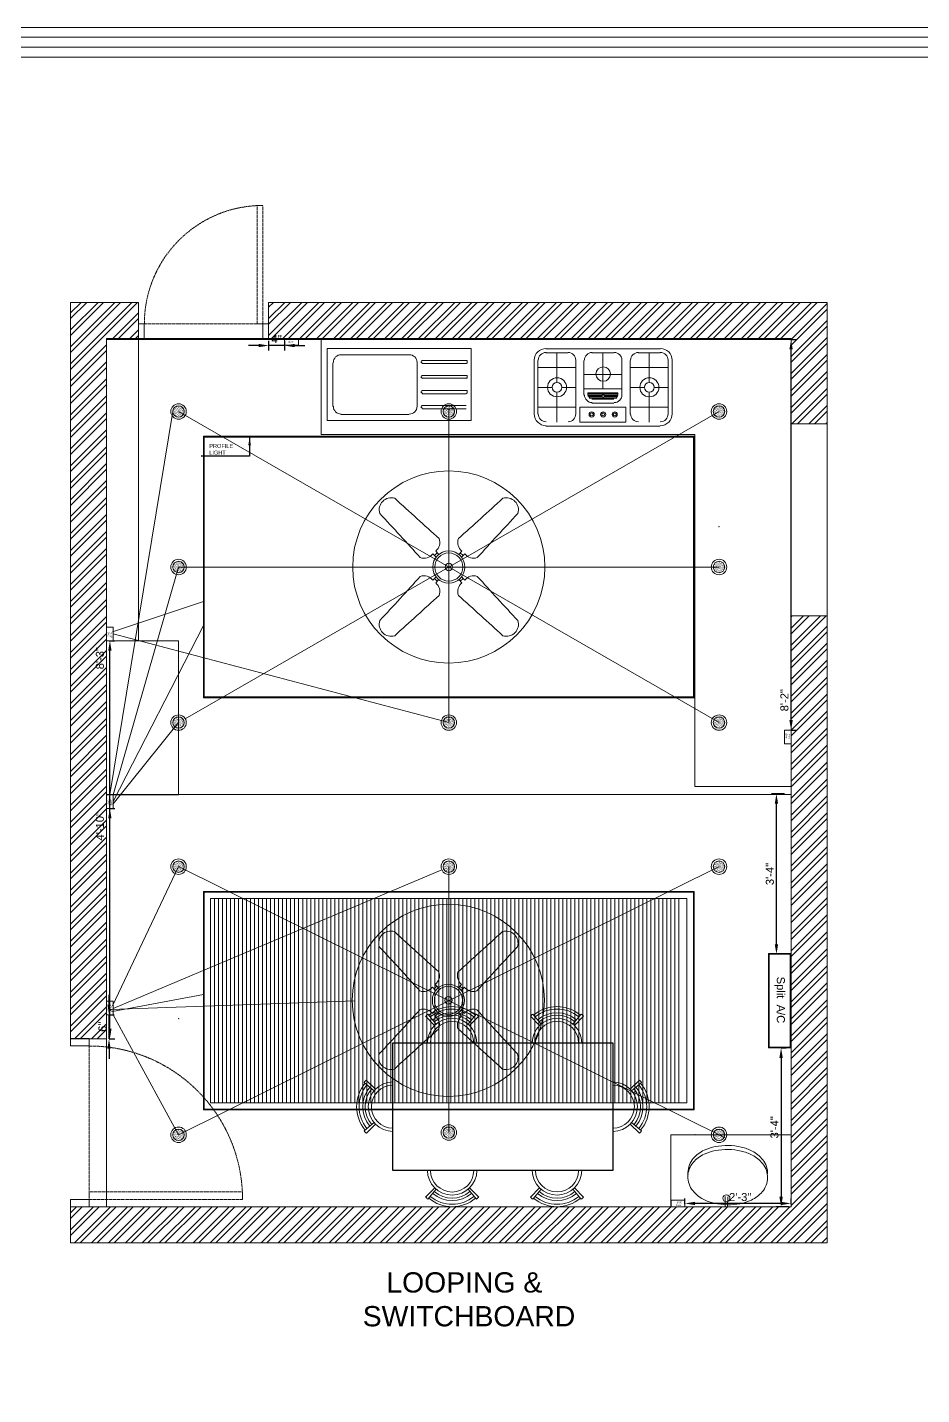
# Model space of a CAD drawing. Header units: inches. Extents: x 213 to 17763, y -4830 to 1802.
# Drawn here: x 7351.2 to 7574.6, y -1050.2 to -708.5 of the extents above; entities that cross this region are included whole.
import ezdxf

# ---------------------------------------------------------------- set-up
doc = ezdxf.new("R2010")
doc.units = ezdxf.units.IN
doc.header["$MEASUREMENT"] = 0
for name, pattern in [('ACAD_ISO02W100', [15, 12, -3]), ('AUDIT_D_060311083008-3', [0]), ('DASHED2', [0.375, 0.25, -0.125]), ('HIDDEN', [0.375, 0.25, -0.125])]:
    doc.linetypes.add(name, pattern=pattern)
for name, color, linetype in [('.', 30, 'Continuous'), ('A-DOOR', 251, 'AUDIT_D_060311083008-3'), ('A-Door-Frame', 1, 'Continuous'), ('A-Door-Swing', 8, 'HIDDEN'), ('COLUMN', 1, 'Continuous'), ('furn', 28, 'Continuous'), ('PDF2_0', 7, 'Continuous'), ('PDF3_Text', 1, 'Continuous'), ('SAN-FIX', 1, 'Continuous')]:
    doc.layers.add(name, color=color, linetype=linetype)
doc.layers.add('a_MUEBLE', color=3, linetype='Continuous', lineweight=5)
doc.layers.add('ROD', color=7, linetype='Continuous', lineweight=9)
for name, color, linetype, true_color in [('PDF2_MK. KITCHEN ESSENTAILS', 7, 'Continuous', 0x767676), ('PDF_Furniture', 7, 'Continuous', 0xdd8a6d), ('PDF_SANITARY', 7, 'Continuous', 0x7f7f7f)]:
    doc.layers.add(name, color=color, linetype=linetype, true_color=true_color)
doc.styles.add('Arial', font='arial.ttf', dxfattribs={"height": 10})
doc.styles.add('PDF Arial', font='arial.ttf')
doc.styles.get("Standard").update_dxf_attribs({"font": 'arial.ttf'})
doc.dimstyles.new('DETAIL DIM', dxfattribs={"dimtxt": 2, "dimasz": 2, "dimexe": 2, "dimexo": 2, "dimgap": 0, "dimtad": 0, "dimdec": 0, "dimzin": 0, "dimdsep": 46, "dimlunit": 4, "dimtxsty": 'Arial', "dimcen": 2, "dimse1": 1, "dimse2": 1, "dimclrt": 1, "dimadec": 0, "dimazin": 0, "dimtfac": 1, "dimtdec": 0, "dimtofl": 0, "dimtmove": 0, "dimatfit": 3, "dimfxl": 2, "dimfrac": 2, "dimtolj": 1, "dimtzin": 0, "dimarcsym": 1})
doc.dimstyles.new('ISO-25', dxfattribs={"dimtxt": 4.5, "dimasz": 2.5, "dimexe": 1.25, "dimexo": 0.625, "dimtad": 1, "dimdec": 0, "dimlunit": 4, "dimtxsty": 'Standard', "dimcen": 2.5, "dimadec": 0, "dimazin": 0, "dimtfac": 1, "dimtdec": 0, "dimtmove": 0, "dimatfit": 3, "dimfxl": 1, "dimarcsym": 0})

# ---------------------------------------------------------------- blocks, each defined once
blk = doc.blocks.new('*U34')
at = {"layer": 'A-Door-Frame', "lineweight": 5}
for p, q in [((0, -100), (0, 0)), ((900, -100), (900, 0))]:
    blk.add_line(p, q, dxfattribs=at)
for points in [[(0, -100), (40, -100), (40, 0), (0, 0)], [(900, -100), (860, -100), (860, 0), (900, 0)]]:
    blk.add_lwpolyline(points, dxfattribs=at)
at = {"layer": 'A-Door-Swing', "linetype": 'DASHED2', "lineweight": 5}
blk.add_line((47.3, 0), (867.3, 0), dxfattribs=at)
blk.add_lwpolyline([(40, 0), (40, 820), (80, 820), (80, 0)], close=True, dxfattribs=at)
blk.add_arc((40, 0), 820, 360, 90, dxfattribs=at)
blk = doc.blocks.new('FDFDF')
at = {"color": 0}
blk.add_lwpolyline([(264875.26, 829072.57), (264875.26, 829011.8), (264840.01, 829011.8), (264840.01, 829072.57)], close=True, dxfattribs=at)
at = {"layer": 'a_MUEBLE', "color": 0, "lineweight": 20}
for p, q in [((264852.81, 829077.4), (264850.27, 829079.94)), ((264853.25, 829077.8), (264850.94, 829080.55)), ((264862.03, 829077.8), (264864.33, 829080.55)), ((264862.47, 829077.4), (264865, 829079.93)), ((264834.77, 829061.54), (264832.03, 829063.85)), ((264835.18, 829061.98), (264832.64, 829064.52)), ((264880.09, 829061.98), (264882.63, 829064.52)), ((264880.5, 829061.54), (264883.24, 829063.85)), ((264834.78, 829052.76), (264832.03, 829050.46)), ((264835.18, 829052.32), (264832.64, 829049.79)), ((264880.09, 829052.32), (264882.63, 829049.79)), ((264880.49, 829052.76), (264883.24, 829050.46)), ((264834.77, 829032.55), (264832.03, 829034.85)), ((264835.18, 829032.99), (264832.64, 829035.52)), ((264880.09, 829032.99), (264882.63, 829035.52)), ((264880.5, 829032.55), (264883.24, 829034.85)), ((264834.78, 829023.77), (264832.03, 829021.46)), ((264835.18, 829023.33), (264832.64, 829020.79)), ((264880.09, 829023.33), (264882.63, 829020.79)), ((264880.49, 829023.77), (264883.24, 829021.46)), ((264852.81, 829006.97), (264850.27, 829004.43)), ((264853.25, 829006.57), (264850.94, 829003.82)), ((264862.03, 829006.57), (264864.33, 829003.82)), ((264862.47, 829006.97), (264865, 829004.44))]:
    blk.add_line(p, q, dxfattribs=at)
for centre, radius, start, end in [((264857.63, 829072.57), 10.07, 49.9841, 129.9841), ((264857.63, 829072.57), 9.39, 49.9841, 129.9841), ((264857.63, 829072.57), 10.42, 129.9841, 134.9841), ((264857.63, 829072.57), 6.83, 359.9841, 179.9841), ((264857.63, 829072.57), 5.98, 359.9841, 179.9841), ((264857.63, 829072.57), 8.37, 49.9841, 129.9841), ((264857.63, 829072.57), 7.68, 49.9841, 129.9841), ((264857.63, 829072.57), 10.42, 44.9841, 49.9841), ((264840.01, 829057.16), 10.07, 140.0159, 220.0159), ((264840.01, 829057.16), 9.39, 140.0159, 220.0159), ((264840.01, 829057.16), 8.37, 140.0159, 220.0159), ((264840.01, 829057.16), 10.42, 135.0159, 140.0159), ((264840.01, 829057.16), 6.83, 90.0159, 270.0159), ((264840.01, 829057.16), 5.98, 90.0159, 270.0159), ((264875.26, 829057.16), 6.83, 269.9841, 89.9841), ((264875.26, 829057.16), 5.98, 269.9841, 89.9841), ((264875.26, 829057.16), 8.37, 319.9841, 39.9841), ((264875.26, 829057.16), 9.39, 319.9841, 39.9841), ((264875.26, 829057.16), 10.42, 39.9841, 44.9841), ((264875.26, 829057.16), 10.07, 319.9841, 39.9841), ((264840.01, 829057.16), 7.68, 140.0159, 220.0159), ((264875.26, 829057.16), 7.68, 319.9841, 39.9841), ((264840.01, 829057.16), 10.42, 220.0159, 225.0159), ((264875.26, 829057.16), 10.42, 314.9841, 319.9841), ((264840.01, 829028.16), 10.07, 140.0159, 220.0159), ((264840.01, 829028.16), 9.39, 140.0159, 220.0159), ((264840.01, 829028.16), 8.37, 140.0159, 220.0159), ((264840.01, 829028.16), 10.42, 135.0159, 140.0159), ((264840.01, 829028.16), 7.68, 140.0159, 220.0159), ((264840.01, 829028.16), 6.83, 90.0159, 270.0159), ((264840.01, 829028.16), 5.98, 90.0159, 270.0159), ((264875.26, 829028.16), 6.83, 269.9841, 89.9841), ((264875.26, 829028.16), 5.98, 269.9841, 89.9841), ((264875.26, 829028.16), 7.68, 319.9841, 39.9841), ((264875.26, 829028.16), 8.37, 319.9841, 39.9841), ((264875.26, 829028.16), 9.39, 319.9841, 39.9841), ((264875.26, 829028.16), 10.42, 39.9841, 44.9841), ((264875.26, 829028.16), 10.07, 319.9841, 39.9841), ((264840.01, 829028.16), 10.42, 220.0159, 225.0159), ((264875.26, 829028.16), 10.42, 314.9841, 319.9841), ((264857.63, 829011.8), 6.83, 180.0159, 0.0159), ((264857.63, 829011.8), 5.98, 180.0159, 0.0159), ((264857.63, 829011.8), 7.68, 230.0159, 310.0159), ((264857.63, 829011.8), 10.42, 225.0159, 230.0159), ((264857.63, 829011.8), 10.07, 230.0159, 310.0159), ((264857.63, 829011.8), 9.39, 230.0159, 310.0159), ((264857.63, 829011.8), 8.37, 230.0159, 310.0159), ((264857.63, 829011.8), 10.42, 310.0159, 315.0159)]:
    blk.add_arc(centre, radius, start, end, dxfattribs=at)
blk = doc.blocks.new('9iuygtfdx')
at = {"layer": 'PDF_SANITARY', "color": 254, "lineweight": 5}
for points in [[(8804.29, 1162.93), (8775.75, 1162.93)], [(8781.23, 1161.93), (8775.75, 1161.93)], [(8778.49, 1161.93), (8778.49, 1154.58)], [(8792.76, 1161.93), (8787.28, 1161.93)], [(8790.02, 1161.93), (8790.02, 1152.99)], [(8804.29, 1161.93), (8798.81, 1161.93)], [(8801.55, 1161.93), (8801.55, 1154.58)], [(8772.87, 1160.05), (8772.87, 1146.65)], [(8773.73, 1160.05), (8773.73, 1146.65)], [(8783.24, 1158.32), (8773.73, 1158.32)], [(8783.24, 1160.05), (8783.24, 1146.65)], [(8785.26, 1160.05), (8785.26, 1151.4)], [(8794.77, 1160.05), (8794.77, 1151.4)], [(8796.79, 1160.05), (8796.79, 1146.65)], [(8796.79, 1158.32), (8806.3, 1158.32)], [(8806.3, 1160.05), (8806.3, 1146.65)], [(8807.31, 1160.05), (8807.31, 1146.65)], [(8794.77, 1156.59), (8785.26, 1156.59)], [(8773.73, 1153.28), (8777.34, 1153.28)], [(8778.49, 1152.13), (8778.49, 1144.63)], [(8779.79, 1153.28), (8783.24, 1153.28)], [(8794.77, 1152.99), (8785.26, 1152.99)], [(8793.77, 1151.69), (8786.27, 1151.69)], [(8800.4, 1153.28), (8796.79, 1153.28)], [(8801.55, 1152.13), (8801.55, 1144.63)], [(8806.3, 1153.28), (8802.7, 1153.28)], [(8783.24, 1148.38), (8773.73, 1148.38)], [(8789.73, 1151.12), (8786.27, 1151.12)], [(8789.73, 1150.97), (8786.42, 1150.97)], [(8793.48, 1150.68), (8786.56, 1150.68)], [(8792.76, 1150.4), (8787.28, 1150.4)], [(8792.76, 1149.39), (8787.28, 1149.39)], [(8793.77, 1151.12), (8790.45, 1151.12)], [(8793.62, 1150.97), (8790.45, 1150.97)], [(8796.79, 1148.38), (8806.3, 1148.38)], [(8804.29, 1143.62), (8775.75, 1143.62)]]:
    blk.add_lwpolyline(points, dxfattribs=at)
for points in [[(8786.27, 1151.98), (8793.77, 1151.98), (8793.77, 1151.4), (8786.27, 1151.4)], [(8784.25, 1144.63), (8795.78, 1144.63), (8795.78, 1148.38), (8784.25, 1148.38)]]:
    blk.add_lwpolyline(points, close=True, dxfattribs=at)
for centre, radius in [((8790.09, 1156.67), 1.8), ((8778.56, 1153.35), 2.38), ((8801.62, 1153.35), 2.38), ((8778.56, 1153.35), 1.23), ((8790.09, 1151.19), 0.36), ((8801.62, 1153.35), 1.23), ((8787.21, 1146.58), 0.649), ((8787.21, 1146.58), 0.36), ((8790.09, 1146.58), 0.649), ((8790.09, 1146.58), 0.36), ((8792.97, 1146.58), 0.649), ((8792.97, 1146.58), 0.36)]:
    blk.add_circle(centre, radius, dxfattribs=at)
for centre, radius, start, end in [((8775.82, 1160.12), 2.95, 90, 180), ((8775.82, 1160.12), 1.95, 90, 180), ((8781.3, 1160.12), 1.95, 0, 90), ((8787.35, 1160.12), 1.95, 90, 180), ((8792.83, 1160.12), 1.95, 0, 90), ((8798.88, 1160.12), 1.95, 90, 180), ((8804.36, 1160.12), 2.95, 360, 90), ((8804.36, 1160.12), 1.95, 0, 90), ((8787.35, 1151.48), 1.95, 180, 270), ((8787.35, 1151.48), 0.937, 180, 270), ((8792.83, 1151.48), 0.937, 270, 360), ((8792.83, 1151.48), 1.95, 270, 360), ((8775.82, 1146.72), 2.95, 180, 270), ((8775.82, 1146.72), 1.95, 180, 270), ((8781.3, 1146.72), 1.95, 270, 360), ((8798.88, 1146.72), 1.95, 180, 270), ((8804.36, 1146.72), 2.95, 270, 0), ((8804.36, 1146.72), 1.95, 270, 360)]:
    blk.add_arc(centre, radius, start, end, dxfattribs=at)
blk = doc.blocks.new('3')
at = {"color": 18, "lineweight": 5, "true_color": 0x000000}
for p, q in [((3389.2, -1076.4), (3365.8, -1052.9)), ((3397.8, -1044.8), (3377.7, -1064.9)), ((3386.6, -1033.2), (3409, -1056.5)), ((3571.3, -1033.2), (3549, -1056.5)), ((3560.1, -1044.8), (3580.2, -1064.9)), ((3568.7, -1076.4), (3592.1, -1052.9)), ((3389.2, -1214.6), (3365.8, -1238)), ((3397.8, -1246.1), (3377.7, -1226.1)), ((3386.6, -1257.8), (3409, -1234.5)), ((3571.3, -1257.8), (3549, -1234.5)), ((3560.1, -1246.1), (3580.2, -1226.1)), ((3568.7, -1214.6), (3592.1, -1238))]:
    blk.add_line(p, q, dxfattribs=at)
for radius in [113.2, 99.1, 26]:
    blk.add_circle((3479, -1145.5), radius, dxfattribs=at)
for centre, radius, start, end in [((3073.6, -742.7), 85, 73.05503, 197.30609), ((27552.9, 26002.3), 36179.8, 227.47452, 228.14348), ((-20595, 26002.3), 36179.8, 311.85652, 312.52548), ((3884.3, -742.7), 85, 342.69391, 106.94497), ((-23516.5, -25390.1), 36179.8, 42.21764, 42.8866), ((30474.4, -25390.1), 36179.8, 137.1134, 137.78236), ((3336.5, -971.6), 79.4, 309.11105, 19.49034), ((3621.4, -971.6), 79.4, 160.50966, 230.88895), ((3304.2, -1004.1), 79.4, 250.87078, 321.25007), ((3653.8, -1004.1), 79.4, 218.74993, 289.12922), ((-23516.5, 23099.1), 36179.8, 317.1134, 317.78236), ((3304.2, -1286.8), 79.4, 38.74993, 109.12922), ((3653.8, -1286.8), 79.4, 70.87078, 141.25007), ((30474.4, 23099.1), 36179.8, 222.21764, 222.8866), ((27552.9, -28293.2), 36179.8, 131.85652, 132.52548), ((3336.5, -1319.4), 79.4, 340.50966, 50.88895), ((3621.4, -1319.4), 79.4, 129.11105, 199.49034), ((-20595, -28293.2), 36179.8, 47.47452, 48.14348), ((3073.6, -1548.3), 85, 162.69391, 286.94497), ((3884.3, -1548.3), 85, 253.05503, 17.30609)]:
    blk.add_arc(centre, radius, start, end, dxfattribs=at)
blk = doc.blocks.new('*D823')
at = {"color": 0, "linetype": 'AUDIT_D_060311083008-3', "lineweight": -2, "transparency": 16777216}
for p, q in [((7371.63, -952.73), (7371.63, -950.23)), ((7371.63, -961.23), (7371.63, -955.23)), ((7371.63, -963.73), (7371.63, -966.23))]:
    blk.add_line(p, q, dxfattribs=at)
at = {"color": 0, "linetype": 'ACAD_ISO02W100', "lineweight": -2, "transparency": 16777216}
for p, q in [((7371.63, -955.23), (7372.88, -955.23)), ((7371.63, -961.23), (7372.88, -961.23))]:
    blk.add_line(p, q, dxfattribs=at)
at = {"color": 0, "transparency": 16777216}
for points in [[(7371.22, -952.73), (7372.05, -952.73), (7371.63, -955.23)], [(7371.22, -963.73), (7372.05, -963.73), (7371.63, -961.23)]]:
    blk.add_solid(points, dxfattribs=at)
at = {"layer": 'Defpoints', "color": 0, "transparency": 16777216}
for p in [(7371, -955.23), (7371.63, -955.23), (7371, -961.23)]:
    blk.add_point(p, dxfattribs=at)
at = {"color": 0, "lineweight": 5, "transparency": 16777216, "insert": (7369.99, -958.23), "char_height": 2, "attachment_point": 5, "rotation": 90}
blk.add_mtext('6"', dxfattribs=at)
blk = doc.blocks.new('*D824')
at = {"color": 0, "linetype": 'ACAD_ISO02W100', "lineweight": -2, "transparency": 16777216}
for p, q in [((7371.63, -861.77), (7373.09, -861.77)), ((7371.63, -961.23), (7373.09, -961.23))]:
    blk.add_line(p, q, dxfattribs=at)
at = {"color": 0, "linetype": 'AUDIT_D_060311083008-3', "lineweight": -2, "transparency": 16777216}
blk.add_line((7371.84, -958.73), (7371.84, -864.27), dxfattribs=at)
at = {"color": 0, "transparency": 16777216}
for points in [[(7371.43, -864.27), (7372.26, -864.27), (7371.84, -861.77)], [(7371.43, -958.73), (7372.26, -958.73), (7371.84, -961.23)]]:
    blk.add_solid(points, dxfattribs=at)
at = {"layer": 'Defpoints', "color": 0, "transparency": 16777216}
for p in [(7371, -861.77), (7371.84, -861.77), (7371, -961.23)]:
    blk.add_point(p, dxfattribs=at)
at = {"color": 0, "lineweight": 5, "transparency": 16777216, "insert": (7369.35, -866.14), "char_height": 2, "attachment_point": 5, "rotation": 90}
blk.add_mtext('8\'-3"', dxfattribs=at)
blk = doc.blocks.new('*D825')
at = {"color": 0, "linetype": 'ACAD_ISO02W100', "lineweight": -2, "transparency": 16777216}
for p, q in [((7542, -786.49), (7543.25, -786.49)), ((7542, -884.11), (7543.25, -884.11))]:
    blk.add_line(p, q, dxfattribs=at)
at = {"color": 0, "linetype": 'AUDIT_D_060311083008-3', "lineweight": -2, "transparency": 16777216}
blk.add_line((7542, -881.61), (7542, -788.99), dxfattribs=at)
at = {"color": 0, "transparency": 16777216}
for points in [[(7541.58, -788.99), (7542.42, -788.99), (7542, -786.49)], [(7541.58, -881.61), (7542.42, -881.61), (7542, -884.11)]]:
    blk.add_solid(points, dxfattribs=at)
at = {"layer": 'Defpoints', "color": 0, "transparency": 16777216}
for p in [(7542, -786.49), (7542, -786.49), (7542, -884.11)]:
    blk.add_point(p, dxfattribs=at)
at = {"color": 0, "lineweight": 5, "transparency": 16777216, "insert": (7540.35, -876.64), "char_height": 2, "attachment_point": 5, "rotation": 90}
blk.add_mtext('8\'-2"', dxfattribs=at)
blk = doc.blocks.new('*D826')
at = {"color": 0, "linetype": 'ACAD_ISO02W100', "lineweight": -2, "transparency": 16777216}
for p, q in [((7515.5, -1002.6), (7515.5, -1001.14)), ((7542, -1002.6), (7542, -1001.14))]:
    blk.add_line(p, q, dxfattribs=at)
at = {"color": 0, "linetype": 'AUDIT_D_060311083008-3', "lineweight": -2, "transparency": 16777216}
blk.add_line((7539.5, -1002.39), (7518, -1002.39), dxfattribs=at)
at = {"color": 0, "transparency": 16777216}
for points in [[(7518, -1001.97), (7518, -1002.8), (7515.5, -1002.39)], [(7539.5, -1001.97), (7539.5, -1002.8), (7542, -1002.39)]]:
    blk.add_solid(points, dxfattribs=at)
at = {"layer": 'Defpoints', "color": 0, "transparency": 16777216}
for p in [(7515.5, -1002.39), (7515.5, -1003.23), (7542, -1003.23)]:
    blk.add_point(p, dxfattribs=at)
at = {"color": 0, "lineweight": 5, "transparency": 16777216, "insert": (7529.29, -1000.8), "char_height": 2, "attachment_point": 5}
blk.add_mtext('2\'-3"', dxfattribs=at)
blk = doc.blocks.new('*D827')
at = {"color": 0, "linetype": 'AUDIT_D_060311083008-3', "lineweight": -2, "transparency": 16777216}
for p, q in [((7409, -788.02), (7406.5, -788.02)), ((7415.5, -788.02), (7411.5, -788.02)), ((7418, -788.02), (7420.5, -788.02))]:
    blk.add_line(p, q, dxfattribs=at)
at = {"color": 0, "linetype": 'ACAD_ISO02W100', "lineweight": -2, "transparency": 16777216}
for p, q in [((7411.5, -786.85), (7411.5, -789.27)), ((7415.5, -786.85), (7415.5, -789.27))]:
    blk.add_line(p, q, dxfattribs=at)
at = {"color": 0, "transparency": 16777216}
for points in [[(7409, -787.6), (7409, -788.43), (7411.5, -788.02)], [(7418, -787.6), (7418, -788.43), (7415.5, -788.02)]]:
    blk.add_solid(points, dxfattribs=at)
at = {"layer": 'Defpoints', "color": 0, "transparency": 16777216}
for p in [(7411.5, -786.23), (7411.5, -788.02), (7415.5, -786.23)]:
    blk.add_point(p, dxfattribs=at)
at = {"color": 0, "lineweight": 5, "transparency": 16777216, "insert": (7413.5, -786.39), "char_height": 2, "attachment_point": 5}
blk.add_mtext('4"', dxfattribs=at)
blk = doc.blocks.new('*D828')
at = {"color": 0, "linetype": 'ACAD_ISO02W100', "lineweight": -2, "transparency": 16777216}
for p, q in [((7540.34, -900.02), (7537.09, -900.02)), ((7540.34, -940.12), (7537.09, -940.12))]:
    blk.add_line(p, q, dxfattribs=at)
at = {"color": 0, "linetype": 'AUDIT_D_060311083008-3', "lineweight": -2, "transparency": 16777216}
blk.add_line((7538.34, -937.62), (7538.34, -902.52), dxfattribs=at)
at = {"color": 0, "transparency": 16777216}
for points in [[(7537.93, -902.52), (7538.76, -902.52), (7538.34, -900.02)], [(7537.93, -937.62), (7538.76, -937.62), (7538.34, -940.12)]]:
    blk.add_solid(points, dxfattribs=at)
at = {"layer": 'Defpoints', "color": 0, "transparency": 16777216}
for p in [(7538.34, -900.02), (7541.74, -900.02), (7541.74, -940.12)]:
    blk.add_point(p, dxfattribs=at)
at = {"color": 0, "lineweight": 5, "transparency": 16777216, "insert": (7536.7, -920.07), "char_height": 2, "attachment_point": 5, "rotation": 90}
blk.add_mtext('3\'-4"', dxfattribs=at)
blk = doc.blocks.new('*D829')
at = {"color": 0, "linetype": 'ACAD_ISO02W100', "lineweight": -2, "transparency": 16777216}
for p, q in [((7539.5, -963.52), (7540.75, -963.52)), ((7541.38, -1003.23), (7538.25, -1003.23))]:
    blk.add_line(p, q, dxfattribs=at)
at = {"color": 0, "linetype": 'AUDIT_D_060311083008-3', "lineweight": -2, "transparency": 16777216}
blk.add_line((7539.5, -966.02), (7539.5, -1000.73), dxfattribs=at)
at = {"color": 0, "transparency": 16777216}
for points in [[(7539.08, -966.02), (7539.92, -966.02), (7539.5, -963.52)], [(7539.08, -1000.73), (7539.92, -1000.73), (7539.5, -1003.23)]]:
    blk.add_solid(points, dxfattribs=at)
at = {"layer": 'Defpoints', "color": 0, "transparency": 16777216}
for p in [(7539.14, -963.52), (7539.5, -1003.23), (7542, -1003.23)]:
    blk.add_point(p, dxfattribs=at)
at = {"color": 0, "lineweight": 5, "transparency": 16777216, "insert": (7537.85, -983.37), "char_height": 2, "attachment_point": 5, "rotation": 90}
blk.add_mtext('3\'-4"', dxfattribs=at)
blk = doc.blocks.new('*D830')
at = {"color": 0, "linetype": 'ACAD_ISO02W100', "lineweight": -2, "transparency": 16777216}
for p, q in [((7371.63, -903.69), (7373.09, -903.69)), ((7371.63, -961.23), (7373.09, -961.23))]:
    blk.add_line(p, q, dxfattribs=at)
at = {"color": 0, "linetype": 'AUDIT_D_060311083008-3', "lineweight": -2, "transparency": 16777216}
blk.add_line((7371.84, -958.73), (7371.84, -906.19), dxfattribs=at)
at = {"color": 0, "transparency": 16777216}
for points in [[(7371.43, -906.19), (7372.26, -906.19), (7371.84, -903.69)], [(7371.43, -958.73), (7372.26, -958.73), (7371.84, -961.23)]]:
    blk.add_solid(points, dxfattribs=at)
at = {"layer": 'Defpoints', "color": 0, "transparency": 16777216}
for p in [(7371, -903.69), (7371.84, -903.69), (7371, -961.23)]:
    blk.add_point(p, dxfattribs=at)
at = {"color": 0, "lineweight": 5, "transparency": 16777216, "insert": (7369.35, -908.14), "char_height": 2, "attachment_point": 5, "rotation": 90}
blk.add_mtext('4\'-10"', dxfattribs=at)

msp = doc.modelspace()

# ---------------------------------------------------------------- hatches: boundary and pattern name
at = {"layer": '.', "lineweight": 5}
h = msp.add_hatch(dxfattribs=at)
h.set_pattern_fill('ANSI32', color=1, scale=8)
h.set_pattern_definition([(45, (-1302.454, -1951.814), (-2.1213203, 2.1213203), []), (45, (-1301.0397, -1951.814), (-2.1213203, 2.1213203), [])])
h.paths.add_polyline_path([(7551, -777.23), (7424.63, -777.23), (7411.5, -777.23), (7411.5, -786.23), (7542, -786.23), (7542, -807.54), (7551, -807.54)])
h.paths.add_polyline_path([(7551, -855.54), (7542, -855.54), (7542, -957.23), (7542, -1003.23), (7525.5, -1003.23), (7371, -1003.23), (7362, -1003.23), (7362, -1012.23), (7551, -1012.23)])
h.paths.add_polyline_path([(7371, -786.23), (7379, -786.23), (7379, -782.62), (7379, -777.23), (7362, -777.23), (7362, -961.17), (7366.67, -961.17), (7371, -961.23)])
at = {"lineweight": 5}
h = msp.add_hatch(dxfattribs=at)
h.set_pattern_fill('AR-SAND', color=5, scale=0.2)
h.set_pattern_definition([(37.5, (-118550.52988, -239125.60186), (-0.01259867162, 0.3853647538), [0, -0.304, 0, -0.34, 0, -0.325]), (7.5, (-118550.5299, -239125.60186), (0.3539553411, 0.564429213), [0, -0.164, 0, -0.274, 0, -0.105]), (327.5, (-118550.77588, -239125.60186), (0.62282837235, 0.0011318107), [0, -0.1, 0, -0.36, 0, -0.47]), (317.5, (-118550.7759, -239125.60186), (0.6012253209, 0.175535113), [0, -0.05, 0, -0.236, 0, -0.27])])
h.paths.add_polyline_path([(7390.43, -804.49, -1), (7387.57, -804.49, -1)])
h = msp.add_hatch(dxfattribs=at)
h.set_pattern_fill('AR-SAND', color=5, scale=0.2)
h.set_pattern_definition([(37.5, (-118483.02988, -239125.60186), (-0.01259867162, 0.3853647538), [0, -0.304, 0, -0.34, 0, -0.325]), (7.5, (-118483.0299, -239125.60186), (0.3539553411, 0.564429213), [0, -0.164, 0, -0.274, 0, -0.105]), (327.5, (-118483.27588, -239125.60186), (0.62282837235, 0.0011318107), [0, -0.1, 0, -0.36, 0, -0.47]), (317.5, (-118483.2759, -239125.60186), (0.6012253209, 0.175535113), [0, -0.05, 0, -0.236, 0, -0.27])])
h.paths.add_polyline_path([(7457.93, -804.49, -1), (7455.07, -804.49, -1)])
h = msp.add_hatch(dxfattribs=at)
h.set_pattern_fill('AR-SAND', color=5, scale=0.2)
h.set_pattern_definition([(37.5, (-118415.52988, -239125.60186), (-0.01259867162, 0.3853647538), [0, -0.304, 0, -0.34, 0, -0.325]), (7.5, (-118415.5299, -239125.60186), (0.3539553411, 0.564429213), [0, -0.164, 0, -0.274, 0, -0.105]), (327.5, (-118415.77588, -239125.60186), (0.62282837235, 0.0011318107), [0, -0.1, 0, -0.36, 0, -0.47]), (317.5, (-118415.7759, -239125.60186), (0.6012253209, 0.175535113), [0, -0.05, 0, -0.236, 0, -0.27])])
h.paths.add_polyline_path([(7525.43, -804.49, -1), (7522.57, -804.49, -1)])
h = msp.add_hatch(dxfattribs=at)
h.set_pattern_fill('AR-SAND', color=5, scale=0.2)
h.set_pattern_definition([(37.5, (-118550.52988, -239164.46842), (-0.01259867162, 0.3853647538), [0, -0.304, 0, -0.34, 0, -0.325]), (7.5, (-118550.5299, -239164.4684), (0.3539553411, 0.564429213), [0, -0.164, 0, -0.274, 0, -0.105]), (327.5, (-118550.77588, -239164.46842), (0.62282837235, 0.0011318107), [0, -0.1, 0, -0.36, 0, -0.47]), (317.5, (-118550.7759, -239164.4684), (0.6012253209, 0.175535113), [0, -0.05, 0, -0.236, 0, -0.27])])
h.paths.add_polyline_path([(7390.43, -843.36, -1), (7387.57, -843.36, -1)])
h = msp.add_hatch(dxfattribs=at)
h.set_pattern_fill('AR-SAND', color=5, scale=0.2)
h.set_pattern_definition([(37.5, (-118415.52988, -239164.46842), (-0.01259867162, 0.3853647538), [0, -0.304, 0, -0.34, 0, -0.325]), (7.5, (-118415.5299, -239164.4684), (0.3539553411, 0.564429213), [0, -0.164, 0, -0.274, 0, -0.105]), (327.5, (-118415.77588, -239164.46842), (0.62282837235, 0.0011318107), [0, -0.1, 0, -0.36, 0, -0.47]), (317.5, (-118415.7759, -239164.4684), (0.6012253209, 0.175535113), [0, -0.05, 0, -0.236, 0, -0.27])])
h.paths.add_polyline_path([(7525.43, -843.36, -1), (7522.57, -843.36, -1)])
h = msp.add_hatch(dxfattribs=at)
h.set_pattern_fill('AR-SAND', color=5, scale=0.2)
h.set_pattern_definition([(37.5, (-118550.52988, -239203.33498), (-0.01259867162, 0.3853647538), [0, -0.304, 0, -0.34, 0, -0.325]), (7.5, (-118550.5299, -239203.335), (0.3539553411, 0.564429213), [0, -0.164, 0, -0.274, 0, -0.105]), (327.5, (-118550.77588, -239203.33498), (0.62282837235, 0.0011318107), [0, -0.1, 0, -0.36, 0, -0.47]), (317.5, (-118550.7759, -239203.335), (0.6012253209, 0.175535113), [0, -0.05, 0, -0.236, 0, -0.27])])
h.paths.add_polyline_path([(7390.43, -882.23, -1), (7387.57, -882.23, -1)])
h = msp.add_hatch(dxfattribs=at)
h.set_pattern_fill('AR-SAND', color=5, scale=0.2)
h.set_pattern_definition([(37.5, (-118483.02988, -239203.33498), (-0.01259867162, 0.3853647538), [0, -0.304, 0, -0.34, 0, -0.325]), (7.5, (-118483.0299, -239203.335), (0.3539553411, 0.564429213), [0, -0.164, 0, -0.274, 0, -0.105]), (327.5, (-118483.27588, -239203.33498), (0.62282837235, 0.0011318107), [0, -0.1, 0, -0.36, 0, -0.47]), (317.5, (-118483.2759, -239203.335), (0.6012253209, 0.175535113), [0, -0.05, 0, -0.236, 0, -0.27])])
h.paths.add_polyline_path([(7457.93, -882.23, -1), (7455.07, -882.23, -1)])
h = msp.add_hatch(dxfattribs=at)
h.set_pattern_fill('AR-SAND', color=5, scale=0.2)
h.set_pattern_definition([(37.5, (-118415.52988, -239203.33498), (-0.01259867162, 0.3853647538), [0, -0.304, 0, -0.34, 0, -0.325]), (7.5, (-118415.5299, -239203.335), (0.3539553411, 0.564429213), [0, -0.164, 0, -0.274, 0, -0.105]), (327.5, (-118415.77588, -239203.33498), (0.62282837235, 0.0011318107), [0, -0.1, 0, -0.36, 0, -0.47]), (317.5, (-118415.7759, -239203.335), (0.6012253209, 0.175535113), [0, -0.05, 0, -0.236, 0, -0.27])])
h.paths.add_polyline_path([(7525.43, -882.23, -1), (7522.57, -882.23, -1)])
h = msp.add_hatch(dxfattribs=at)
h.set_pattern_fill('AR-SAND', color=5, scale=0.2)
h.set_pattern_definition([(37.5, (-118550.52988, -239239.33498), (-0.01259867162, 0.3853647538), [0, -0.304, 0, -0.34, 0, -0.325]), (7.5, (-118550.5299, -239239.335), (0.3539553411, 0.564429213), [0, -0.164, 0, -0.274, 0, -0.105]), (327.5, (-118550.77588, -239239.33498), (0.62282837235, 0.0011318107), [0, -0.1, 0, -0.36, 0, -0.47]), (317.5, (-118550.7759, -239239.335), (0.6012253209, 0.175535113), [0, -0.05, 0, -0.236, 0, -0.27])])
h.paths.add_polyline_path([(7390.43, -918.23, -1), (7387.57, -918.23, -1)])
h = msp.add_hatch(dxfattribs=at)
h.set_pattern_fill('AR-SAND', color=5, scale=0.2)
h.set_pattern_definition([(37.5, (-118483.02988, -239239.33498), (-0.01259867162, 0.3853647538), [0, -0.304, 0, -0.34, 0, -0.325]), (7.5, (-118483.0299, -239239.335), (0.3539553411, 0.564429213), [0, -0.164, 0, -0.274, 0, -0.105]), (327.5, (-118483.27588, -239239.33498), (0.62282837235, 0.0011318107), [0, -0.1, 0, -0.36, 0, -0.47]), (317.5, (-118483.2759, -239239.335), (0.6012253209, 0.175535113), [0, -0.05, 0, -0.236, 0, -0.27])])
h.paths.add_polyline_path([(7457.93, -918.23, -1), (7455.07, -918.23, -1)])
h = msp.add_hatch(dxfattribs=at)
h.set_pattern_fill('AR-SAND', color=5, scale=0.2)
h.set_pattern_definition([(37.5, (-118415.52988, -239239.33498), (-0.01259867162, 0.3853647538), [0, -0.304, 0, -0.34, 0, -0.325]), (7.5, (-118415.5299, -239239.335), (0.3539553411, 0.564429213), [0, -0.164, 0, -0.274, 0, -0.105]), (327.5, (-118415.77588, -239239.33498), (0.62282837235, 0.0011318107), [0, -0.1, 0, -0.36, 0, -0.47]), (317.5, (-118415.7759, -239239.335), (0.6012253209, 0.175535113), [0, -0.05, 0, -0.236, 0, -0.27])])
h.paths.add_polyline_path([(7525.43, -918.23, -1), (7522.57, -918.23, -1)])
h = msp.add_hatch(dxfattribs=at)
h.set_pattern_fill('AR-SAND', color=5, scale=0.2)
h.set_pattern_definition([(37.5, (-118550.52988, -239306.33498), (-0.01259867162, 0.3853647538), [0, -0.304, 0, -0.34, 0, -0.325]), (7.5, (-118550.5299, -239306.335), (0.3539553411, 0.564429213), [0, -0.164, 0, -0.274, 0, -0.105]), (327.5, (-118550.77588, -239306.33498), (0.62282837235, 0.0011318107), [0, -0.1, 0, -0.36, 0, -0.47]), (317.5, (-118550.7759, -239306.335), (0.6012253209, 0.175535113), [0, -0.05, 0, -0.236, 0, -0.27])])
h.paths.add_polyline_path([(7390.43, -985.23, -1), (7387.57, -985.23, -1)])
h = msp.add_hatch(dxfattribs=at)
h.set_pattern_fill('AR-SAND', color=5, scale=0.2)
h.set_pattern_definition([(37.5, (-118483.02988, -239305.77835), (-0.01259867162, 0.3853647538), [0, -0.304, 0, -0.34, 0, -0.325]), (7.5, (-118483.0299, -239305.77835), (0.3539553411, 0.564429213), [0, -0.164, 0, -0.274, 0, -0.105]), (327.5, (-118483.27588, -239305.77835), (0.62282837235, 0.0011318107), [0, -0.1, 0, -0.36, 0, -0.47]), (317.5, (-118483.2759, -239305.77835), (0.6012253209, 0.175535113), [0, -0.05, 0, -0.236, 0, -0.27])])
h.paths.add_polyline_path([(7457.93, -984.67, -1), (7455.07, -984.67, -1)])
h = msp.add_hatch(dxfattribs=at)
h.set_pattern_fill('AR-SAND', color=5, scale=0.2)
h.set_pattern_definition([(37.5, (-118415.52988, -239306.33498), (-0.01259867162, 0.3853647538), [0, -0.304, 0, -0.34, 0, -0.325]), (7.5, (-118415.5299, -239306.335), (0.3539553411, 0.564429213), [0, -0.164, 0, -0.274, 0, -0.105]), (327.5, (-118415.77588, -239306.33498), (0.62282837235, 0.0011318107), [0, -0.1, 0, -0.36, 0, -0.47]), (317.5, (-118415.7759, -239306.335), (0.6012253209, 0.175535113), [0, -0.05, 0, -0.236, 0, -0.27])])
h.paths.add_polyline_path([(7525.43, -985.23, -1), (7522.57, -985.23, -1)])

# ---------------------------------------------------------------- linework, layer by layer
for p, q in [((7379, -786.23), (7411.5, -786.23)), ((7371, -900.23), (7542, -900.23)), ((7397, -926.23), (7397, -977.23)), ((7398, -926.23), (7398, -977.23)), ((7399, -926.23), (7399, -977.23)), ((7400, -926.23), (7400, -977.23)), ((7401, -926.23), (7401, -977.23)), ((7402, -926.23), (7402, -977.23)), ((7403, -926.23), (7403, -977.23)), ((7404, -926.23), (7404, -977.23)), ((7405, -926.23), (7405, -977.23)), ((7406, -926.23), (7406, -977.23)), ((7407, -926.23), (7407, -977.23)), ((7408, -926.23), (7408, -977.23)), ((7409, -926.23), (7409, -977.23)), ((7410, -926.23), (7410, -977.23)), ((7411, -926.23), (7411, -977.23)), ((7412, -926.23), (7412, -977.23)), ((7413, -926.23), (7413, -977.23)), ((7414, -926.23), (7414, -977.23)), ((7415, -926.23), (7415, -977.23)), ((7416, -926.23), (7416, -977.23)), ((7417, -926.23), (7417, -977.23)), ((7418, -926.23), (7418, -977.23)), ((7419, -926.23), (7419, -977.23)), ((7420, -926.23), (7420, -977.23)), ((7421, -926.23), (7421, -977.23)), ((7422, -926.23), (7422, -977.23)), ((7423, -926.23), (7423, -977.23)), ((7424, -926.23), (7424, -977.23)), ((7425, -926.23), (7425, -977.23)), ((7426, -926.23), (7426, -977.23)), ((7427, -926.23), (7427, -977.23)), ((7428, -926.23), (7428, -977.23)), ((7429, -926.23), (7429, -977.23)), ((7430, -926.23), (7430, -977.23)), ((7431, -926.23), (7431, -977.23)), ((7432, -926.23), (7432, -977.23)), ((7433, -926.23), (7433, -977.23)), ((7434, -926.23), (7434, -977.23)), ((7435, -926.23), (7435, -977.23)), ((7436, -926.23), (7436, -977.23)), ((7437, -926.23), (7437, -977.23)), ((7438, -926.23), (7438, -977.23)), ((7439, -926.23), (7439, -977.23)), ((7440, -926.23), (7440, -977.23)), ((7441, -926.23), (7441, -977.23)), ((7442, -926.23), (7442, -977.23)), ((7443, -926.23), (7443, -977.23)), ((7444, -926.23), (7444, -977.23)), ((7445, -926.23), (7445, -977.23)), ((7446, -926.23), (7446, -977.23)), ((7447, -926.23), (7447, -977.23)), ((7448, -926.23), (7448, -977.23)), ((7449, -926.23), (7449, -977.23)), ((7450, -926.23), (7450, -977.23)), ((7451, -926.23), (7451, -977.23)), ((7452, -926.23), (7452, -977.23)), ((7453, -926.23), (7453, -977.23)), ((7454, -926.23), (7454, -977.23)), ((7455, -926.23), (7455, -977.23)), ((7456, -926.23), (7456, -977.23)), ((7457, -926.23), (7457, -977.23)), ((7458, -926.23), (7458, -977.23)), ((7459, -926.23), (7459, -977.23)), ((7460, -926.23), (7460, -977.23)), ((7461, -926.23), (7461, -977.23)), ((7462, -926.23), (7462, -977.23)), ((7463, -926.23), (7463, -977.23)), ((7464, -926.23), (7464, -977.23)), ((7465, -926.23), (7465, -977.23)), ((7466, -926.23), (7466, -977.23)), ((7467, -926.23), (7467, -977.23)), ((7468, -926.23), (7468, -977.23)), ((7469, -926.23), (7469, -977.23)), ((7470, -926.23), (7470, -977.23)), ((7471, -926.23), (7471, -977.23)), ((7472, -926.23), (7472, -977.23)), ((7473, -926.23), (7473, -977.23)), ((7474, -926.23), (7474, -977.23)), ((7475, -926.23), (7475, -977.23)), ((7476, -926.23), (7476, -977.23)), ((7477, -926.23), (7477, -977.23)), ((7478, -926.23), (7478, -977.23)), ((7479, -926.23), (7479, -977.23)), ((7480, -926.23), (7480, -977.23)), ((7481, -926.23), (7481, -977.23)), ((7482, -926.23), (7482, -977.23)), ((7483, -926.23), (7483, -977.23)), ((7484, -926.23), (7484, -977.23)), ((7485, -926.23), (7485, -977.23)), ((7486, -926.23), (7486, -977.23)), ((7487, -926.23), (7487, -977.23)), ((7488, -926.23), (7488, -977.23)), ((7489, -926.23), (7489, -977.23)), ((7490, -926.23), (7490, -977.23)), ((7491, -926.23), (7491, -977.23)), ((7492, -926.23), (7492, -977.23)), ((7493, -926.23), (7493, -977.23)), ((7494, -926.23), (7494, -977.23)), ((7495, -926.23), (7495, -977.23)), ((7496, -926.23), (7496, -977.23)), ((7497, -926.23), (7497, -977.23)), ((7498, -926.23), (7498, -977.23)), ((7499, -926.23), (7499, -977.23)), ((7500, -926.23), (7500, -977.23)), ((7501, -926.23), (7501, -977.23)), ((7502, -926.23), (7502, -977.23)), ((7503, -926.23), (7503, -977.23)), ((7504, -926.23), (7504, -977.23)), ((7505, -926.23), (7505, -977.23)), ((7506, -926.23), (7506, -977.23)), ((7507, -926.23), (7507, -977.23)), ((7508, -926.23), (7508, -977.23)), ((7509, -926.23), (7509, -977.23)), ((7510, -926.23), (7510, -977.23)), ((7511, -926.23), (7511, -977.23)), ((7512, -926.23), (7512, -977.23)), ((7513, -926.23), (7513, -977.23)), ((7514, -926.23), (7514, -977.23)), ((7542, -1003.23), (7542, -985.23)), ((7362, -1012.23), (7551, -1012.23))]:
    msp.add_line(p, q, dxfattribs=at)
at = {"color": 3, "lineweight": 5}
for p, q in [((7387.57, -804.52), (7371.84, -900.23)), ((7389, -843.36), (7372.68, -900.27)), ((7395.2, -852), (7372.46, -859.54)), ((7395.2, -858), (7372.68, -901.98)), ((7372.68, -860.06), (7456.5, -882.23)), ((7389, -882.23), (7372.68, -902.5)), ((7389, -918.23), (7372.46, -953)), ((7454.73, -919), (7372.68, -953.67)), ((7433, -951.73), (7372.01, -953.95)), ((7395.2, -950.17), (7372.46, -954.44)), ((7389, -985.23), (7372.68, -955.23))]:
    msp.add_line(p, q, dxfattribs=at)
at = {"color": 1, "lineweight": 5}
for p, q in [((7389, -804.49), (7524, -882.23)), ((7524, -804.49), (7390.67, -881.27)), ((7456.5, -882.23), (7456.5, -803.85)), ((7389, -843.36), (7524, -843.36)), ((7524, -918.17), (7389, -985.23)), ((7389, -918.23), (7525.73, -986.09)), ((7456.5, -984.67), (7456.5, -918.23))]:
    msp.add_line(p, q, dxfattribs=at)
at = {"color": 254, "lineweight": 5}
for p, q in [((7542, -985.23), (7512, -985.23)), ((7512, -985.23), (7512, -1003.23))]:
    msp.add_line(p, q, dxfattribs=at)
at = {"lineweight": 5}
for points in [[(7371, -786.49), (7542, -786.49), (7542, -900.23), (7371, -900.23)], [(7371, -900.23), (7542, -900.23), (7542, -1003.23), (7371, -1003.23)], [(7397, -926.23), (7516, -926.23), (7516, -977.23), (7397, -977.23)]]:
    msp.add_lwpolyline(points, close=True, dxfattribs=at)
at = {"color": 5, "lineweight": 5}
for points in [[(7418.92, -787.91), (7415.5, -787.91), (7415.5, -786.23), (7418.92, -786.23)], [(7371, -861.77), (7371, -858.35), (7372.68, -858.35), (7372.68, -861.77)], [(7542, -884.11), (7542, -887.53), (7540.32, -887.53), (7540.32, -884.11)], [(7542, -884.11), (7542, -887.53), (7540.32, -887.53), (7540.32, -884.11)], [(7371, -903.69), (7371, -900.27), (7372.68, -900.27), (7372.68, -903.69)], [(7541.94, -963.52), (7541.94, -939.92), (7536.34, -939.92), (7536.34, -963.52)], [(7541.74, -963.32), (7541.74, -940.12), (7536.54, -940.12), (7536.54, -963.32)], [(7371, -955.23), (7371, -951.81), (7372.68, -951.81), (7372.68, -955.23)], [(7515.5, -1001.54), (7512.08, -1001.54), (7512.08, -1003.23), (7515.5, -1003.23)]]:
    msp.add_lwpolyline(points, close=True, dxfattribs=at)
at = {"color": 6, "lineweight": 5}
for points in [[(7395.2, -810.69), (7517.8, -810.69), (7517.8, -876.03), (7395.2, -876.03)], [(7395.4, -810.89), (7517.6, -810.89), (7517.6, -875.83), (7395.4, -875.83)], [(7395.2, -924.43), (7517.8, -924.43), (7517.8, -979.03), (7395.2, -979.03)], [(7395.4, -924.63), (7517.6, -924.63), (7517.6, -978.83), (7395.4, -978.83)]]:
    msp.add_lwpolyline(points, close=True, dxfattribs=at)
at = {"color": 5, "lineweight": 5}
for centre, radius in [((7389, -804.49), 1.93), ((7456.5, -804.49), 1.93), ((7524, -804.49), 1.93), ((7389, -804.49), 1.43), ((7456.5, -804.49), 1.43), ((7524, -804.49), 1.43), ((7389, -843.36), 1.93), ((7389, -843.36), 1.43), ((7524, -843.36), 1.93), ((7524, -843.36), 1.43), ((7389, -882.23), 1.93), ((7389, -882.23), 1.43), ((7456.5, -882.23), 1.93), ((7456.5, -882.23), 1.43), ((7524, -882.23), 1.93), ((7524, -882.23), 1.43), ((7389, -918.23), 1.93), ((7389, -918.23), 1.43), ((7456.5, -918.23), 1.93), ((7456.5, -918.23), 1.43), ((7524, -918.23), 1.93), ((7524, -918.23), 1.43), ((7389, -985.23), 1.93), ((7389, -985.23), 1.43), ((7456.5, -984.67), 1.93), ((7456.5, -984.67), 1.43), ((7524, -985.23), 1.93), ((7524, -985.23), 1.43)]:
    msp.add_circle(centre, radius, dxfattribs=at)
at = {"color": 250, "lineweight": 5}
for centre in [(7456.5, -843.36), (7456.4, -951.63)]:
    msp.add_circle(centre, 24, dxfattribs=at)
at = {"lineweight": 5}
for p in [(7523.96, -833.25), (7389, -956.21), (7517.96, -985.23)]:
    msp.add_point(p, dxfattribs=at)
at = {"layer": 'PDF2_0', "lineweight": 5}
msp.add_lwpolyline([(7648.64, -1291), (6976.5, -1291), (6976.5, -708.51), (7798, -708.51), (7798, -1141.65, -0.414214)], format="xyb", close=True, dxfattribs=at)
for points in [[(7648.64, -1288.53), (6978.97, -1288.53), (6978.97, -710.98), (7795.53, -710.98), (7795.53, -1141.65, -0.414214), (7648.64, -1288.53)], [(7648.64, -1286.04), (6981.46, -1286.04), (6981.46, -713.47), (7793.04, -713.47), (7793.04, -1141.65, -0.414214), (7648.64, -1286.04)]]:
    msp.add_lwpolyline(points, format="xyb", dxfattribs=at)
msp.add_lwpolyline([(6983.95, -715.96), (7653.38, -715.96), (7653.38, -1267.88), (6983.95, -1267.88)], close=True, dxfattribs=at)
at = {"layer": 'PDF2_MK. KITCHEN ESSENTAILS', "lineweight": 5}
msp.add_lwpolyline([(6983.95, -1267.88), (7653.38, -1267.88), (7653.38, -715.96), (6983.95, -715.96)], close=True, dxfattribs=at)
at = {"layer": 'PDF_Furniture', "color": 254, "lineweight": 5}
for points in [[(7426.09, -805.29), (7426.09, -806.74), (7426.09, -788.72), (7462.12, -788.72), (7462.12, -806.74), (7461.11, -806.74)], [(7427.53, -792.32), (7427.53, -803.28)], [(7446.55, -790.31), (7429.55, -790.31)], [(7448.57, -803.28), (7448.57, -792.32)], [(7449.58, -792.32), (7449.58, -792.04)], [(7460.82, -791.75), (7449.87, -791.75)], [(7460.82, -792.47), (7449.87, -792.47)], [(7461.11, -792.32), (7461.11, -792.04)], [(7449.58, -796.07), (7449.58, -795.78)], [(7460.82, -795.49), (7449.87, -795.49)], [(7461.11, -796.07), (7461.11, -795.78)], [(7460.82, -796.21), (7449.87, -796.21)], [(7460.82, -799.24), (7449.87, -799.24)], [(7449.58, -799.82), (7449.58, -799.53)], [(7460.82, -800.11), (7449.87, -800.11)], [(7461.11, -799.82), (7461.11, -799.53)], [(7446.55, -805.29), (7429.55, -805.29)], [(7449.58, -803.56), (7449.58, -803.28)], [(7460.82, -802.99), (7449.87, -802.99)], [(7460.82, -803.85), (7449.87, -803.85)], [(7462.12, -806.74), (7426.09, -806.74)]]:
    msp.add_lwpolyline(points, dxfattribs=at)
for centre, radius, start, end in [((7429.62, -792.25), 1.95, 90, 180), ((7446.63, -792.25), 1.95, 0, 90), ((7449.94, -791.96), 0.216, 89.9999, 180.0001), ((7449.94, -792.25), 0.216, 179.9999, 270.0001), ((7460.9, -791.96), 0.216, 359.9999, 90.0001), ((7460.9, -792.25), 0.216, 269.9999, 0.0001), ((7449.94, -795.71), 0.216, 89.9999, 180.0001), ((7449.94, -796), 0.216, 179.9999, 270.0001), ((7460.9, -795.71), 0.216, 359.9999, 90.0001), ((7460.9, -796), 0.216, 269.9999, 0.0001), ((7449.94, -799.46), 0.216, 89.9999, 180.0001), ((7460.9, -799.46), 0.216, 359.9999, 90.0001), ((7449.94, -799.75), 0.216, 179.9999, 270.0001), ((7460.9, -799.75), 0.216, 269.9999, 0.0001), ((7429.62, -803.2), 1.95, 180, 270), ((7446.63, -803.2), 1.95, 270, 360), ((7449.94, -803.2), 0.216, 89.9999, 180.0001), ((7449.94, -803.49), 0.216, 179.9999, 270.0001)]:
    msp.add_arc(centre, radius, start, end, dxfattribs=at)
at = {"layer": 'ROD', "lineweight": 5}
for p, q in [((7379, -777.23), (7362, -777.23)), ((7362, -777.23), (7362, -961.23)), ((7551, -777.23), (7424.63, -777.23)), ((7551, -1012.23), (7551, -777.23)), ((7371, -786.23), (7379, -786.23)), ((7371, -961.23), (7371, -786.23)), ((7371, -786.23), (7379, -786.23)), ((7411.5, -786.23), (7542, -786.23)), ((7542, -786.23), (7542, -957.23)), ((7542, -1003.23), (7542, -957.23)), ((7362, -961.23), (7371, -961.23)), ((7362, -1003.23), (7362, -1012.23)), ((7371, -1003.23), (7362, -1003.23)), ((7542, -1003.23), (7371, -1003.23))]:
    msp.add_line(p, q, dxfattribs=at)
at = {"layer": 'ROD', "color": 254, "lineweight": 5}
for p, q in [((7424.63, -786.23), (7424.63, -810.23)), ((7424.63, -810.23), (7518, -810.23)), ((7518, -810.23), (7518, -898.23))]:
    msp.add_line(p, q, dxfattribs=at)
at = {"layer": 'ROD', "lineweight": 5}
for points in [[(7379, -786.23), (7379, -777.23)], [(7411.5, -777.23), (7411.5, -786.23)], [(7411.5, -777.23), (7431.13, -777.23)], [(7424.63, -777.23), (7431.13, -777.23)]]:
    msp.add_lwpolyline(points, dxfattribs=at)
at = {"layer": 'ROD', "color": 254, "lineweight": 5}
for points in [[(7379, -786.23), (7371, -786.23), (7371, -861.77), (7379, -861.77)], [(7389, -900.27), (7371, -900.27), (7371, -861.77), (7389, -861.77)]]:
    msp.add_lwpolyline(points, close=True, dxfattribs=at)
at = {"layer": 'ROD', "color": 5, "lineweight": 5}
msp.add_lwpolyline([(7551, -807.54), (7542, -807.54), (7542, -855.54), (7551, -855.54)], close=True, dxfattribs=at)
at = {"layer": 'ROD', "color": 254, "lineweight": 5}
msp.add_lwpolyline([(7518, -898.23), (7542, -898.23)], dxfattribs=at)
at = {"layer": 'SAN-FIX', "color": 254, "lineweight": 5}
for p, q in [((7525.55, -1000.69), (7525.5, -1003.23)), ((7526.18, -1000.7), (7526.14, -1003.24))]:
    msp.add_line(p, q, dxfattribs=at)
msp.add_lwpolyline([(7536.12, -995.99, 0.175546), (7534.91, -992.45, 0.104048), (7532.29, -990.29, 0.064612), (7529.52, -989.29, 0.05077), (7526.3, -988.9, 0.05077), (7523.06, -989.17, 0.064612), (7520.27, -990.08, 0.104048), (7517.56, -992.13, 0.175546), (7516.22, -995.63, 0.175546), (7517.44, -999.17, 0.104048), (7520.06, -1001.32, 0.064612), (7522.82, -1002.33, 0.05077), (7526.05, -1002.72, 0.05077), (7529.29, -1002.45, 0.064612), (7532.08, -1001.54, 0.104048), (7534.78, -999.49, 0.175546)], format="xyb", close=True, dxfattribs=at)
msp.add_lwpolyline([(7536.14, -994.99, 0.175546), (7534.93, -991.45, 0.104048), (7532.3, -989.3, 0.064612), (7529.54, -988.29, 0.05077), (7526.32, -987.9, 0.05077), (7523.08, -988.17, 0.064612), (7520.29, -989.08, 0.104048), (7517.58, -991.14, 0.175546), (7516.24, -994.63, 0.022698), (7516.26, -995.13, 0.104048)], format="xyb", dxfattribs=at)
msp.add_circle((7525.86, -1001.09), 0.874, dxfattribs=at)

# ---------------------------------------------------------------- block references
at = {"color": 254, "lineweight": 5}
msp.add_blockref('9iuygtfdx', (-1295.02, -1951.81), dxfattribs=at)
at = {"lineweight": 5, "xscale": 0.03546819263372884, "yscale": 0.03546819263372884, "zscale": 0.03546819263372884}
for p in [(7333.11, -802.73), (7333.01, -911)]:
    msp.add_blockref('3', p, dxfattribs=at)
at = {"layer": 'A-DOOR', "lineweight": 5, "xscale": -0.03611111111109516, "yscale": 0.03611111111109516, "zscale": 0.03611111111109516}
msp.add_blockref('*U34', (7411.5, -782.62), dxfattribs=at)
at = {"layer": 'A-DOOR', "lineweight": 5, "xscale": -0.04672722581929388, "yscale": 0.04672722581929388, "zscale": 0.04672722581929388, "rotation": 270}
msp.add_blockref('*U34', (7366.67, -1003.23), dxfattribs=at)
at = {"layer": 'furn', "color": 254, "lineweight": 5, "xscale": 0.9032898589369456, "yscale": 0.9032898589369456, "zscale": 0.9032898589369456, "rotation": 270.0036969813815}
msp.add_blockref('FDFDF', (-741410.83, 238216.69), dxfattribs=at)

# ---------------------------------------------------------------- texts
at = {"color": 1, "lineweight": 5, "insert": (7540.44, -945.72), "char_height": 2, "attachment_point": 1, "rotation": 270}
msp.add_mtext_dynamic_manual_height_columns('Split  A/C', width=16.5276, gutter_width=1, heights=[0], dxfattribs=at)
at = {"layer": 'COLUMN', "color": 0, "lineweight": 5, "insert": (7396.67, -812.61), "char_height": 1, "attachment_point": 1}
msp.add_mtext_dynamic_manual_height_columns('PROFILE\\PLIGHT ', width=25.3781, gutter_width=1, heights=[0], dxfattribs=at)
at = {"layer": 'PDF3_Text', "lineweight": 5, "insert": (7417.83, -787.42), "char_height": 0.4, "attachment_point": 9, "style": 'PDF Arial'}
msp.add_mtext('SW4 \\P@3\'6"', dxfattribs=at)
at = {"layer": 'PDF3_Text', "lineweight": 5, "char_height": 0.4, "style": 'PDF Arial'}
for s, insert, attachment_point, rotation in [('SW3 \\P@4\'6"', (7372.46, -859.54), 9, 90), ('SW3 \\P@4\'6"', (7540.54, -886.33), 9, 270), ('SW4\\P@3\'6"', (7540.54, -886.33), 9, 270), ('SW2 \\P@4\'6"', (7372.46, -901.47), 9, 90), ('SW1 \\P@4\'6"', (7372.46, -953), 9, 90), ('SW5\\P@3\'6"', (7513.27, -1003), 3, 180)]:
    msp.add_mtext(s, dxfattribs=dict(at, insert=insert, attachment_point=attachment_point, rotation=rotation))
at = {"layer": 'PDF3_Text', "lineweight": 5, "insert": (7435, -1033.17), "char_height": 5.0688, "attachment_point": 7, "style": 'PDF Arial'}
msp.add_mtext_dynamic_manual_height_columns('   LOOPING & \\PSWITCHBOARD', width=114.7518, gutter_width=49.21, heights=[0], dxfattribs=at)

# ---------------------------------------------------------------- dimensions: what is measured, and where the dimension line sits
at = {"lineweight": 5}
dim = msp.add_linear_dim(base=(7411.5, -788.02), p1=(7415.5, -786.23), p2=(7411.5, -786.23), dimstyle='ISO-25', override={"dimtxt": 2, "dimtmove": 1, "dimfxl": 2, "dimfxlon": 1, "dimarcsym": 2}, dxfattribs=at)
dim.commit()
dim.dimension.update_dxf_attribs({"geometry": '*D827', "text_midpoint": (7413.5, -786.39)})
for base, p1, p2, picture, middle in [((7542, -786.49), (7542, -884.11), (7542, -786.49), '*D825', (7542, -876.64)), ((7371.84, -861.77), (7371, -961.23), (7371, -861.77), '*D824', (7371, -866.14)), ((7371.84, -903.69), (7371, -961.23), (7371, -903.69), '*D830', (7371, -908.14))]:
    dim = msp.add_linear_dim(base=base, p1=p1, p2=p2, angle=90, dimstyle='ISO-25', override={"dimtxt": 2, "dimtmove": 1, "dimfxl": 2, "dimfxlon": 1, "dimarcsym": 2}, dxfattribs=at)
    dim.commit()
    dim.dimension.update_dxf_attribs({"geometry": picture, "text_midpoint": middle, "dimtype": 160})
for base, p1, p2, picture, middle in [((7538.34, -900.02), (7541.74, -940.12), (7541.74, -900.02), '*D828', (7536.7, -920.07)), ((7371.63, -955.23), (7371, -961.23), (7371, -955.23), '*D823', (7369.99, -958.23)), ((7539.5, -1003.23), (7539.14, -963.52), (7542, -1003.23), '*D829', (7537.85, -983.37))]:
    dim = msp.add_linear_dim(base=base, p1=p1, p2=p2, angle=90, dimstyle='ISO-25', override={"dimtxt": 2, "dimtmove": 1, "dimfxl": 2, "dimfxlon": 1, "dimarcsym": 2}, dxfattribs=at)
    dim.commit()
    dim.dimension.update_dxf_attribs({"geometry": picture, "text_midpoint": middle})
dim = msp.add_linear_dim(base=(7515.5, -1002.3859349), p1=(7542, -1003.22800379), p2=(7515.5, -1003.22800379), dimstyle='ISO-25', override={"dimtxt": 2, "dimtmove": 1, "dimfxl": 2, "dimfxlon": 1, "dimarcsym": 2}, dxfattribs=at)
dim.commit()
dim.dimension.update_dxf_attribs({"geometry": '*D826', "text_midpoint": (7529.28520562, -1002.44909825), "dimtype": 160})

# ---------------------------------------------------------------- leaders
msp.add_leader([(7406.75, -810.93), (7406.75, -815.64), (7394.64, -815.64)], dimstyle='DETAIL DIM', override={"dimgap": 0, "dimtad": 0}, dxfattribs=at)

doc.saveas('drawing.dxf')
